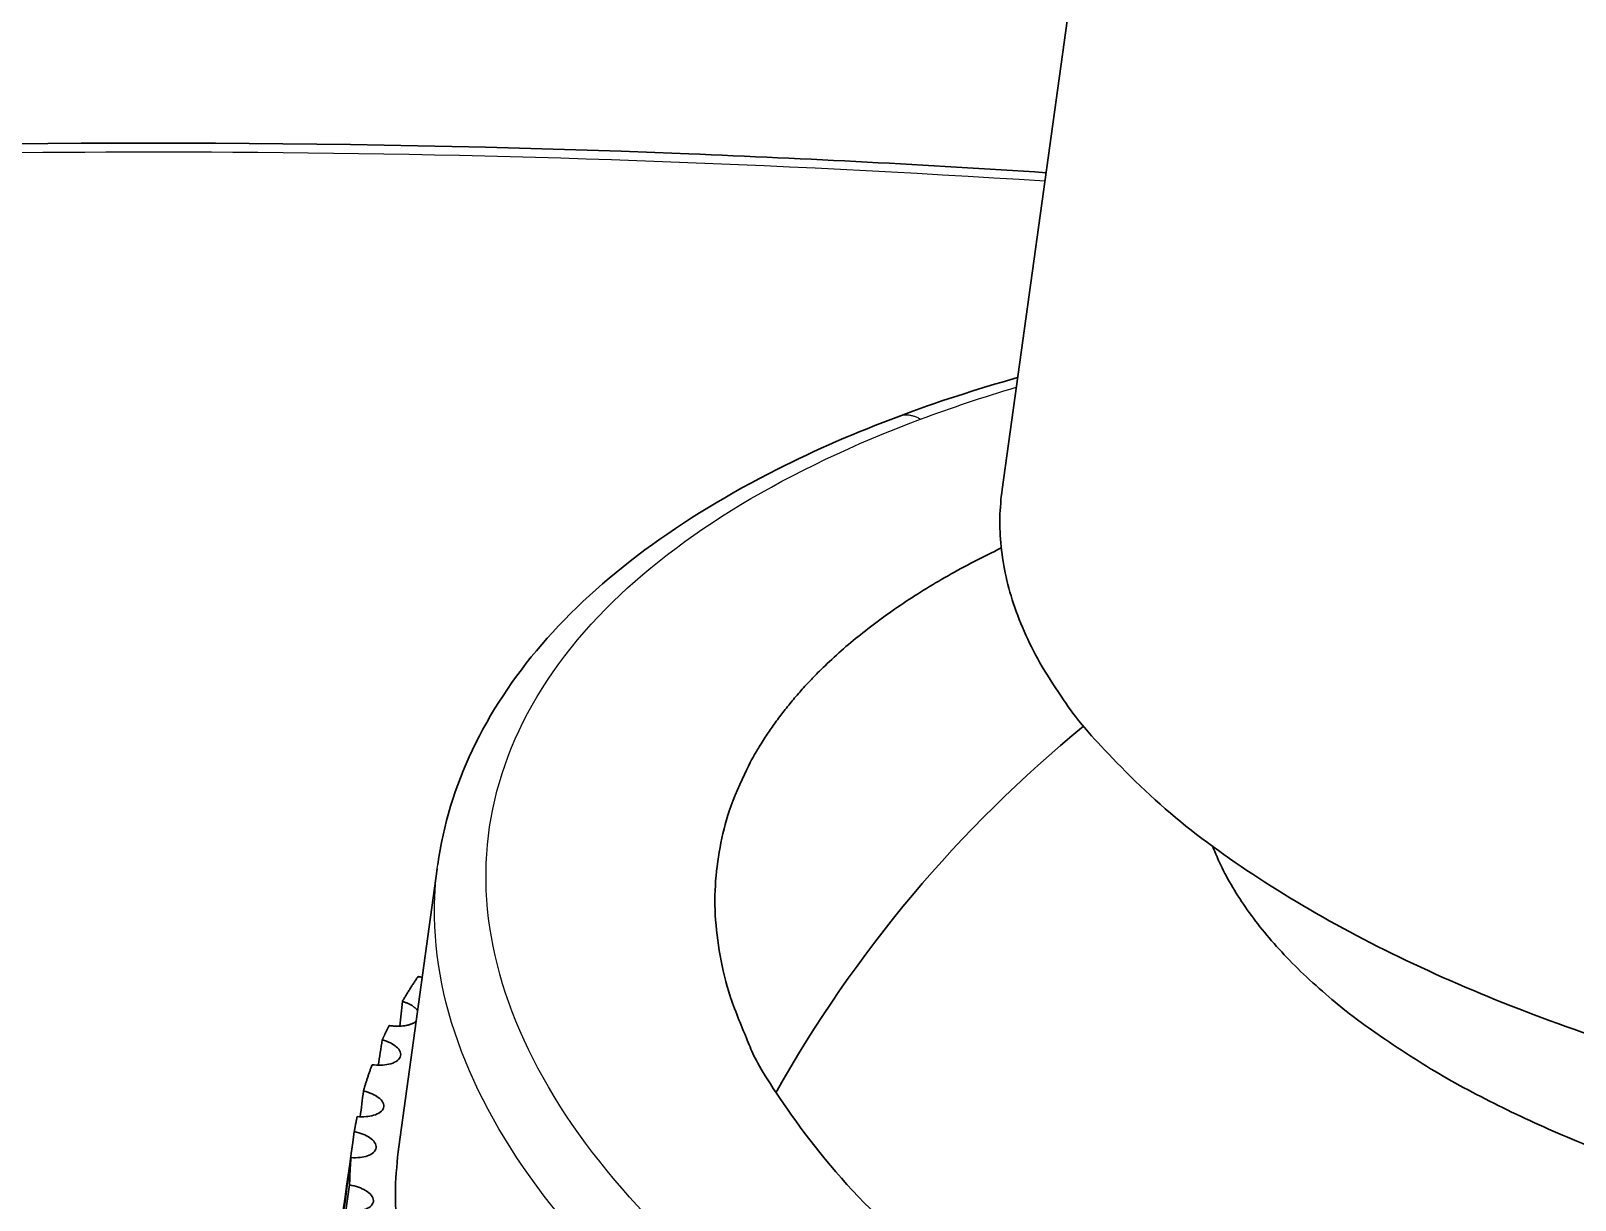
# Model space of a CAD drawing. Header units: millimetres. Extents: x 577 to 7172, y 252 to 2707.
# Drawn here: x 2748.88 to 2765.62, y 2407.34 to 2420.01 of the extents above; entities that cross this region are included whole.
import ezdxf

# ---------------------------------------------------------------- set-up
doc = ezdxf.new("R2010")
doc.units = ezdxf.units.MM
doc.header["$MEASUREMENT"] = 0
doc.layers.add('외형선(ISO)', color=7, linetype='Continuous', lineweight=30)
doc.layers.add('좁은 외형선(ISO)', color=7, linetype='Continuous', lineweight=25)

msp = doc.modelspace()

# ---------------------------------------------------------------- linework, layer by layer
at = {"layer": '외형선(ISO)'}
for p, q in [((2759.411, 2415.039), (2761.234, 2428.169)), ((2752.87, 2407.917), (2753.288, 2410.928)), ((2753.657, 2408.694), (2753.657, 2408.693))]:
    msp.add_line(p, q, dxfattribs=at)
for centre, radius, start, end in [((2769.162, 2401.64), 14, 129.2988, 150.6566), ((2757.267, 2407.096), 4.5, 149.1378, 149.1413)]:
    msp.add_arc(centre, radius, start, end, dxfattribs=at)
for points, knots in [([(2713.704, 2413.083), (2719.393, 2415.211), (2726.102, 2416.804), (2740.411, 2418.669), (2748.17, 2418.987), (2757.3, 2418.623), (2758.591, 2418.555), (2759.888, 2418.47)], [0, 0, 0, 0, 2.43674, 2.43674, 4.831763, 4.831763, 5.22376, 5.22376, 5.22376, 5.22376]), ([(2753.294, 2410.976), (2753.412, 2411.826), (2753.804, 2412.643), (2755.049, 2414.086), (2755.923, 2414.728), (2757.388, 2415.465), (2757.826, 2415.656), (2758.291, 2415.83)], [0, 0, 0, 0, 0.498937, 0.498937, 1.006897, 1.006897, 1.204001, 1.204001, 1.204001, 1.204001]), ([(2752.692, 2409.074), (2752.724, 2409.065), (2752.754, 2409.054), (2752.805, 2409.029), (2752.827, 2409.015), (2752.865, 2408.982), (2752.879, 2408.963), (2752.894, 2408.925), (2752.894, 2408.905), (2752.878, 2408.87), (2752.863, 2408.854), (2752.82, 2408.828), (2752.793, 2408.817), (2752.735, 2408.805), (2752.707, 2408.801), (2752.646, 2408.799), (2752.614, 2408.801), (2752.582, 2408.805)], [-0.08671651, -0.08671651, -0.08671651, -0.08671651, -0.07651402, -0.07651402, -0.06677927, -0.06677927, -0.05500212, -0.05500212, -0.0426684, -0.0426684, -0.03088279, -0.03088279, -0.0191905, -0.0191905, -0.00977861, -0.00977861, -0.000001, -0.000001, -0.000001, -0.000001]), ([(2752.488, 2408.52), (2752.521, 2408.513), (2752.553, 2408.502), (2752.607, 2408.478), (2752.63, 2408.465), (2752.672, 2408.434), (2752.688, 2408.416), (2752.709, 2408.377), (2752.711, 2408.358), (2752.701, 2408.321), (2752.689, 2408.304), (2752.651, 2408.276), (2752.626, 2408.265), (2752.572, 2408.25), (2752.545, 2408.245), (2752.485, 2408.24), (2752.453, 2408.241), (2752.42, 2408.244)], [-0.08672295, -0.08672295, -0.08672295, -0.08672295, -0.07637398, -0.07637398, -0.06672759, -0.06672759, -0.05512715, -0.05512715, -0.04289929, -0.04289929, -0.03100398, -0.03100398, -0.01944541, -0.01944541, -0.00996846, -0.00996846, -0.000001, -0.000001, -0.000001, -0.000001]), ([(2752.389, 2408.081), (2752.3, 2407.45), (2752.212, 2406.819), (2752.038, 2405.557), (2751.952, 2404.925), (2751.867, 2404.293)], [0.000001, 0.000001, 0.000001, 0.000001, 0.2022283, 0.2022283, 0.4043452, 0.4043452, 0.4043452, 0.4043452]), ([(2752.389, 2408.081), (2752.422, 2408.074), (2752.454, 2408.064), (2752.509, 2408.042), (2752.533, 2408.03), (2752.578, 2408), (2752.597, 2407.982), (2752.622, 2407.943), (2752.628, 2407.924), (2752.623, 2407.886), (2752.613, 2407.869), (2752.58, 2407.839), (2752.558, 2407.827), (2752.507, 2407.81), (2752.481, 2407.804), (2752.421, 2407.797), (2752.387, 2407.797), (2752.353, 2407.799)], [-0.0867153, -0.0867153, -0.0867153, -0.0867153, -0.07650726, -0.07650726, -0.06706345, -0.06706345, -0.05547616, -0.05547616, -0.0433462, -0.0433462, -0.03136208, -0.03136208, -0.01996722, -0.01996722, -0.01032111, -0.01032111, -0.000001, -0.000001, -0.000001, -0.000001]), ([(2752.097, 2405.878), (2752.139, 2406.198), (2752.182, 2406.518), (2752.267, 2407.159), (2752.31, 2407.479), (2752.353, 2407.799)], [0.0000265, 0.0000265, 0.0000265, 0.0000265, 0.1025399, 0.1025399, 0.2050727, 0.2050727, 0.2050727, 0.2050727]), ([(2752.338, 2407.503), (2752.298, 2407.232), (2752.257, 2406.961), (2752.177, 2406.42), (2752.137, 2406.149), (2752.097, 2405.878)], [0.000001, 0.000001, 0.000001, 0.000001, 0.1025149, 0.1025149, 0.2050094, 0.2050094, 0.2050094, 0.2050094]), ([(2752.338, 2407.503), (2752.372, 2407.497), (2752.405, 2407.489), (2752.463, 2407.468), (2752.489, 2407.456), (2752.537, 2407.427), (2752.558, 2407.41), (2752.588, 2407.372), (2752.596, 2407.353), (2752.597, 2407.315), (2752.589, 2407.296), (2752.561, 2407.265), (2752.54, 2407.252), (2752.493, 2407.233), (2752.468, 2407.226), (2752.411, 2407.217), (2752.379, 2407.215), (2752.345, 2407.216)], [-0.08672165, -0.08672165, -0.08672165, -0.08672165, -0.07639596, -0.07639596, -0.06683798, -0.06683798, -0.05539048, -0.05539048, -0.04333061, -0.04333061, -0.03127514, -0.03127514, -0.01975543, -0.01975543, -0.01024224, -0.01024224, -0.000001, -0.000001, -0.000001, -0.000001])]:
    msp.add_open_spline(points, degree=3, knots=knots, dxfattribs=at)
for points in [[(2758.291, 2415.83), (2758.699, 2415.983), (2759.13, 2416.123), (2759.58, 2416.25)], [(2752.91, 2409.491), (2752.9, 2409.402), (2752.891, 2409.312), (2752.882, 2409.223)], [(2752.692, 2409.074), (2752.678, 2408.983), (2752.663, 2408.891), (2752.648, 2408.8)], [(2753.496, 2409.104), (2753.496, 2409.104), (2753.496, 2409.104), (2753.496, 2409.103)], [(2752.488, 2408.52), (2752.476, 2408.427), (2752.465, 2408.334), (2752.453, 2408.242)]]:
    msp.add_open_spline(points, degree=3, dxfattribs=at)
for points, weights, knots in [([(2759.411, 2415.039), (2758.671, 2409.708), (2770.062, 2408.127), (2773.349, 2407.671), (2776.244, 2408.104)], [1, 0.707106781187, 1, 0.893245575525, 0.864311369566], [0, 0, 0, 1.570796, 1.570796, 2.143324, 2.143324, 2.143324]), ([(2759.403, 2414.404), (2756.614, 2413.072), (2756.328, 2411.006), (2755.427, 2404.517), (2769.294, 2402.591), (2783.161, 2400.666), (2784.062, 2407.155), (2784.348, 2409.222), (2782.028, 2411.263)], [0.859654051037, 0.883443540093, 1, 0.707106781187, 1, 0.707106781187, 1, 0.883443540093, 0.859654051037], [5.658089, 5.658089, 5.658089, 6.283185, 6.283185, 7.853982, 7.853982, 9.424778, 9.424778, 10.049874, 10.049874, 10.049874]), ([(2761.692, 2411.175), (2762.993, 2407.812), (2769.886, 2406.856), (2777.619, 2405.782), (2779.208, 2409.213)], [0.916642000761, 0.7574330855, 1, 0.735650507153, 0.94847597009], [0.269902, 0.269902, 0.269902, 1.570796, 1.570796, 2.988512, 2.988512, 2.988512]), ([(2753.08, 2409.76), (2753.096, 2409.757), (2753.112, 2409.755), (2753.118, 2409.754), (2753.125, 2409.753)], [0.959818263953, 0.978301658728, 1, 0.990861530157, 0.9822933134], [4.59602, 4.59602, 4.59602, 4.712389, 4.712389, 4.7613989, 4.7613989, 4.7613989]), ([(2752.766, 2409.229), (2752.772, 2409.228), (2752.777, 2409.228), (2752.968, 2409.202), (2753.058, 2409.274)], [0.985712038458, 0.99267271306, 1, 0.790463709908, 0.880732632401], [4.673092, 4.673092, 4.673092, 4.712389, 4.712389, 5.836139, 5.836139, 5.836139]), ([(2752.87, 2407.917), (2751.776, 2400.037), (2768.615, 2397.7), (2785.453, 2395.362), (2786.547, 2403.241)], [1, 0.707106781187, 1, 0.707106781187, 1], [0, 0, 0, 1.570796, 1.570796, 3.141593, 3.141593, 3.141593])]:
    msp.add_rational_spline(points, weights, degree=2, knots=knots, dxfattribs=at)
for points, weights in [([(2753.08, 2409.76), (2752.989, 2409.627), (2752.91, 2409.491)], [0.923329530613, 0.928119664756, 0.933238641754]), ([(2753.075, 2409.392), (2753.029, 2409.456), (2752.91, 2409.491)], [0.881749096811, 0.817443845755, 0.899797993171]), ([(2752.766, 2409.229), (2752.728, 2409.152), (2752.692, 2409.074)], [0.943487967393, 0.94659559311, 0.949810600637]), ([(2752.582, 2408.805), (2752.529, 2408.664), (2752.488, 2408.52)], [0.961255976906, 0.967459466748, 0.974020267288]), ([(2752.42, 2408.244), (2752.403, 2408.162), (2752.389, 2408.081)], [0.987129301014, 0.991094637798, 0.995177689638]), ([(2752.353, 2407.799), (2752.34, 2407.652), (2752.338, 2407.503)], [0.990710591668, 0.983593294538, 0.976845324851])]:
    msp.add_rational_spline(points, weights, degree=2, dxfattribs=at)
at = {"layer": '좁은 외형선(ISO)'}
for points, knots in [([(2759.875, 2418.377), (2756.917, 2418.568), (2749.01, 2418.85), (2736.953, 2418.293), (2724.446, 2416.32), (2717.329, 2414.249), (2714.081, 2413.034)], [181.006341, 181.006341, 181.006341, 181.006341, 189.982422, 205.135488, 219.120647, 233.105815, 233.105815, 233.105815, 233.105815]), ([(2781.862, 2402.362), (2780.418, 2401.821), (2776.827, 2401.031), (2770.321, 2401.068), (2763.794, 2402.391), (2758.425, 2404.677), (2754.754, 2407.597), (2753.355, 2410.839), (2754.656, 2413.798), (2757.083, 2415.259), (2758.527, 2415.799)], [0, 0, 0, 0, 6.219788, 12.958988, 19.698188, 25.917976, 32.137763, 38.876964, 45.616164, 51.835951, 51.835951, 51.835951, 51.835951]), ([(2714.081, 2413.034), (2710.834, 2411.819), (2704.963, 2409.03), (2698.152, 2403.776), (2693.815, 2397.558), (2692.387, 2390.563), (2694.041, 2383.246), (2698.588, 2376.1), (2705.587, 2369.405), (2714.555, 2363.366), (2725.365, 2358.016), (2737.975, 2353.419), (2752.053, 2349.839), (2767.105, 2347.536), (2782.133, 2346.699), (2796.145, 2347.346), (2808.651, 2349.32), (2815.769, 2351.39), (2819.016, 2352.606)], [233.105819, 233.105819, 233.105819, 233.105819, 247.090966, 261.076126, 276.229192, 291.382259, 306.535325, 321.688391, 335.673551, 349.65871, 363.64387, 377.629029, 392.782095, 407.935162, 423.088228, 438.241295, 452.226454, 466.211614, 466.211614, 466.211614, 466.211614]), ([(2751.477, 2400.606), (2740.851, 2405.022), (2726.088, 2406.119), (2716.698, 2411.527), (2715.826, 2412.029), (2714.954, 2412.531), (2714.081, 2413.034)], [360.908001, 360.908001, 360.908001, 360.908001, 379.039983, 379.039983, 379.039983, 454.850621, 454.850621, 454.850621, 454.850621]), ([(2782.155, 2401.72), (2780.667, 2401.163), (2778.891, 2400.773), (2776.952, 2400.575), (2774.85, 2400.361), (2772.557, 2400.375), (2770.26, 2400.615), (2767.963, 2400.854), (2765.663, 2401.321), (2763.548, 2401.975), (2761.596, 2402.578), (2759.802, 2403.342), (2758.292, 2404.212), (2756.781, 2405.082), (2755.554, 2406.058), (2754.698, 2407.071), (2753.77, 2408.169), (2753.277, 2409.312), (2753.259, 2410.405), (2753.256, 2410.597), (2753.268, 2410.787), (2753.294, 2410.976)], [0, 0, 0, 0, 6.219789, 6.219789, 6.219789, 12.958989, 12.958989, 12.958989, 19.69819, 19.69819, 19.69819, 25.917979, 25.917979, 25.917979, 32.137767, 32.137767, 32.137767, 38.876968, 38.876968, 38.876968, 40.061564, 40.061564, 40.061564, 40.061564])]:
    msp.add_open_spline(points, degree=3, knots=knots, dxfattribs=at)
msp.add_open_spline([(2758.527, 2415.799), (2758.859, 2415.923), (2759.205, 2416.039), (2759.565, 2416.146)], degree=3, dxfattribs=at)
msp.add_rational_spline([(2758.527, 2415.799), (2758.402, 2415.871), (2758.291, 2415.83), (2758.291, 2415.83), (2758.291, 2415.83)], [0.855906092459, 0.872115319672, 1, 0.999999502838, 0.999999005678], degree=2, knots=[5.5973354, 5.5973354, 5.5973354, 6.2831853, 6.2831853, 6.283188, 6.283188, 6.283188], dxfattribs=at)

doc.saveas('drawing.dxf')
